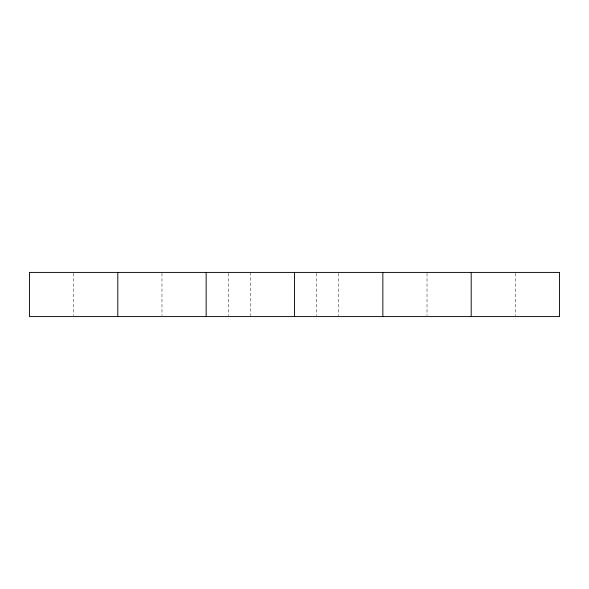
<?xml version="1.0" encoding="UTF-8"?>
<svg xmlns="http://www.w3.org/2000/svg" width="589" height="589" viewBox="0 0 589 589"><rect width="100%" height="100%" fill="white"/><g stroke="black" fill="none" stroke-linecap="round" stroke-linejoin="round"><path stroke-width="0.44" stroke-dasharray="2.94 2.21" d="M515.375 273.311L515.375 315.689M427.025 273.311L427.025 315.689M338.675 273.311L338.675 315.689M316.587 273.311L316.587 315.689M250.325 272.412L250.325 315.689M228.237 273.311L228.237 315.689M161.975 273.311L161.975 315.689M73.625 273.311L73.625 315.689"/><path stroke-width="0.88" d="M471.2 272.412L471.2 316.587M382.85 272.412L382.85 316.587M294.5 272.412L294.5 316.587M206.15 272.412L206.15 316.587M117.8 272.412L117.8 316.587M559.55 272.412L29.45 272.412L29.45 316.587L559.55 316.587L559.55 272.412"/></g></svg>
